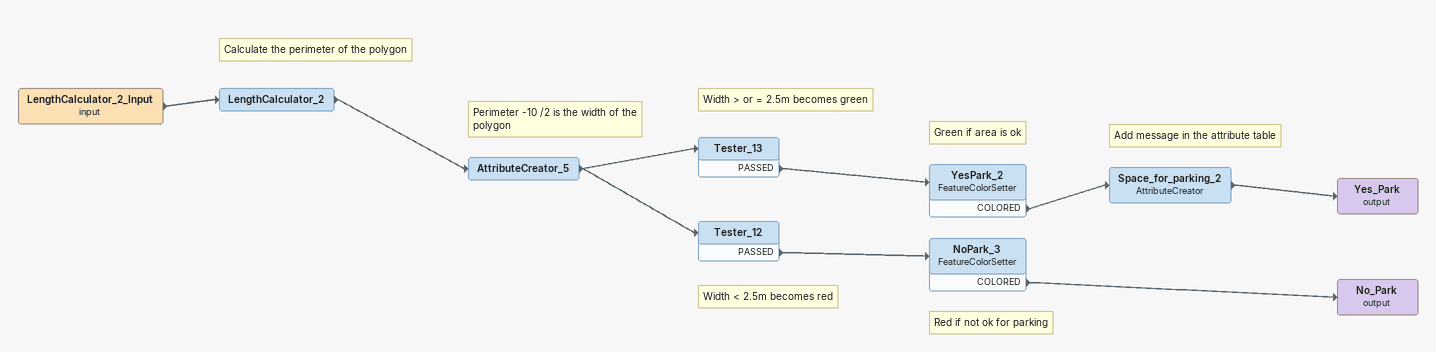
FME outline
LengthCalculator_2_Input (input)
    -> LengthCalculator_2
Note: Calculate the perimeter of the polygon
LengthCalculator_2
    -> AttributeCreator_5
Note: Perimeter -10 /2 is the width of the polygon
AttributeCreator_5
    -> Tester_13
    -> Tester_12
Note: Width > or = 2.5m becomes green
Tester_13
    PASSED -> YesPark_2
Note: Green if area is ok
YesPark_2: FeatureColorSetter
    COLORED -> Space_for_parking_2
Note: Add message in the attribute table
Space_for_parking_2: AttributeCreator
    -> Yes_Park (output)
Yes_Park (output)
Note: Width < 2.5m becomes red
Tester_12
    PASSED -> NoPark_3
Note: Red if not ok for parking
NoPark_3: FeatureColorSetter
    COLORED -> No_Park (output)
No_Park (output)
